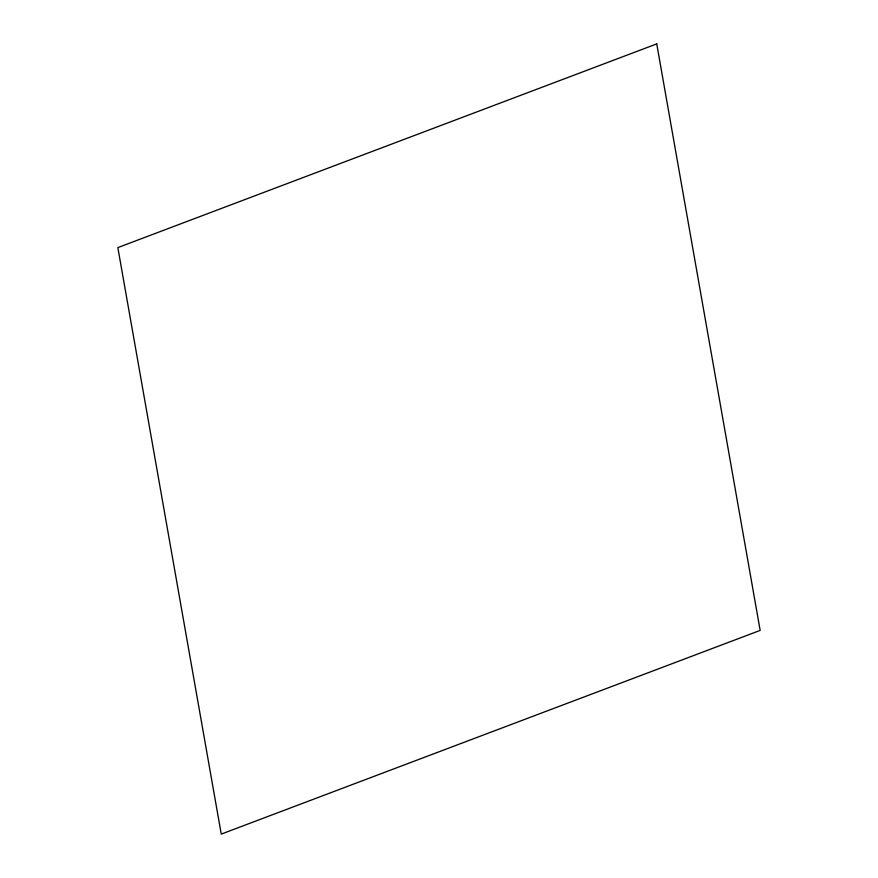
<?xml version="1.0" encoding="UTF-8"?>
<svg xmlns="http://www.w3.org/2000/svg" width="878" height="878" viewBox="0 0 878 878"><rect width="100%" height="100%" fill="white"/><g stroke="black" fill="none" stroke-linecap="round" stroke-linejoin="round"><path stroke-width="1.32" d="M656.744 43.9L117.839 247.596L221.256 834.1L760.161 630.404L656.744 43.9"/></g></svg>
